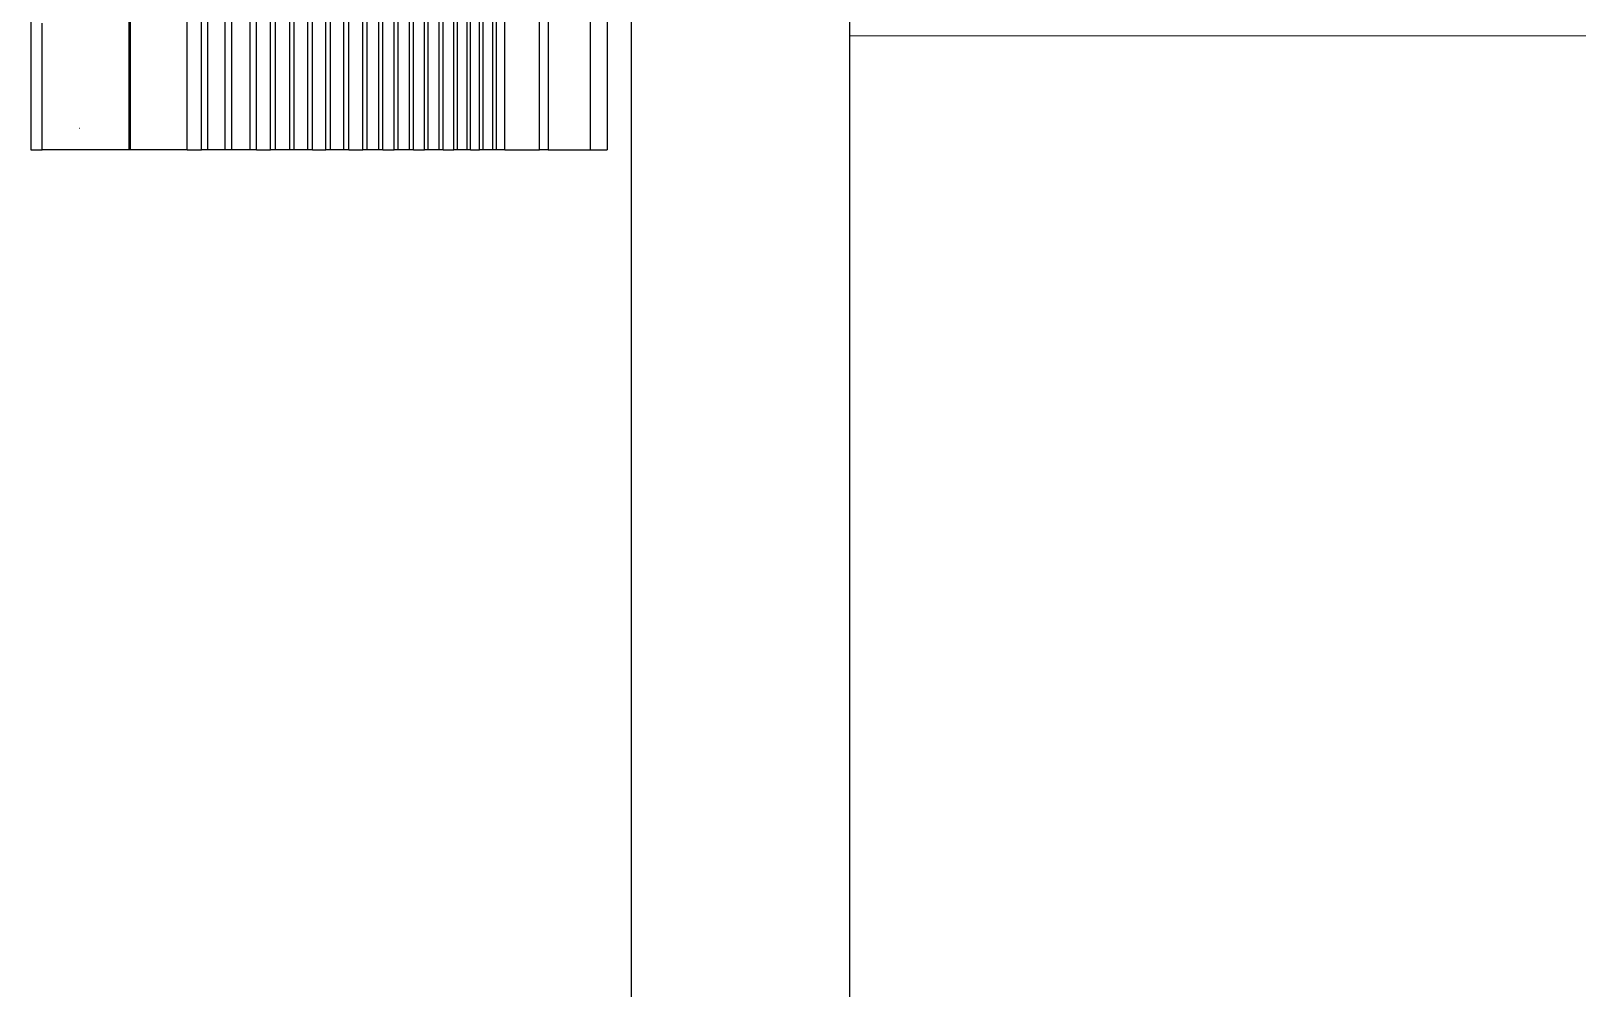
# Model space of a CAD drawing. Header units: inches. Extents: x 16928 to 514628, y -1471 to 241387.
# Drawn here: x 306605 to 307384, y 48376 to 48858 of the extents above; entities that cross this region are included whole.
import ezdxf

# ---------------------------------------------------------------- set-up
doc = ezdxf.new("R2010")
doc.units = ezdxf.units.IN
doc.header["$MEASUREMENT"] = 0
doc.layers.add('1', color=8, linetype='Continuous', lineweight=9)
doc.layers.add('Edges', color=7, linetype='Continuous')
doc.layers.add('partition', color=8, linetype='Continuous')

# ---------------------------------------------------------------- blocks, each defined once
blk = doc.blocks.new('air con')
at = {"layer": 'Edges'}
for p, q in [((71.402, 41.898), (152.402, 41.898)), ((152.402, 41.095), (152.402, 41.898)), ((71.402, 41.095), (152.402, 41.095)), ((152.402, 39.122), (152.402, 41.095)), ((71.402, 39.122), (152.402, 39.122)), ((152.402, 39.122), (152.402, 38.724)), ((152.402, 38.724), (71.402, 38.724)), ((152.402, 37.092), (152.402, 38.724)), ((152.402, 37.092), (71.402, 37.092)), ((152.402, 37.092), (152.402, 36.701)), ((152.402, 36.701), (71.402, 36.701)), ((152.402, 36.542), (71.402, 36.542)), ((152.402, 36.701), (152.402, 36.542)), ((152.402, 36.542), (152.402, 36.078)), ((152.402, 36.078), (71.402, 36.078)), ((152.402, 35.914), (71.402, 35.914)), ((152.402, 35.493), (71.402, 35.493)), ((152.402, 36.078), (152.402, 35.914)), ((152.402, 35.493), (152.402, 35.914)), ((152.402, 35.493), (152.402, 35.34)), ((152.402, 35.34), (71.402, 35.34)), ((152.402, 34.877), (71.402, 34.877)), ((152.402, 35.34), (152.402, 34.877)), ((152.402, 34.877), (152.402, 34.709)), ((152.402, 34.709), (71.402, 34.709)), ((152.402, 34.207), (71.402, 34.207)), ((152.402, 34.207), (152.402, 34.709)), ((152.402, 34.207), (152.402, 34.022)), ((152.402, 34.022), (71.402, 34.022)), ((152.402, 33.51), (71.402, 33.51)), ((152.402, 33.335), (71.402, 33.335)), ((152.402, 34.022), (152.402, 33.51)), ((152.402, 33.51), (152.402, 33.335)), ((152.402, 32.826), (152.402, 33.335)), ((152.402, 32.826), (71.402, 32.826)), ((152.402, 32.625), (71.402, 32.625)), ((152.402, 32.826), (152.402, 32.625)), ((152.402, 32.625), (152.402, 32.098)), ((152.402, 32.098), (71.402, 32.098)), ((152.402, 31.911), (71.402, 31.911)), ((152.402, 32.098), (152.402, 31.911)), ((152.402, 31.378), (152.402, 31.911)), ((152.402, 31.378), (71.402, 31.378)), ((152.402, 31.189), (71.402, 31.189)), ((152.402, 31.378), (152.402, 31.189)), ((152.402, 31.189), (152.402, 30.654)), ((152.402, 30.654), (71.402, 30.654)), ((152.402, 30.439), (71.402, 30.439)), ((152.402, 30.654), (152.402, 30.439)), ((152.402, 29.791), (152.402, 30.439)), ((152.402, 29.791), (71.402, 29.791)), ((152.402, 29.791), (152.402, 29.562)), ((152.402, 29.562), (71.402, 29.562)), ((152.402, 29.562), (152.402, 28.935)), ((152.402, 28.935), (71.402, 28.935)), ((152.402, 28.714), (71.402, 28.714)), ((152.402, 28.935), (152.402, 28.714)), ((152.402, 28.092), (152.402, 28.714)), ((152.402, 28.092), (71.402, 28.092)), ((152.402, 27.871), (71.402, 27.871)), ((152.402, 28.092), (152.402, 27.871)), ((152.402, 27.871), (152.402, 27.226)), ((152.402, 27.226), (71.402, 27.226)), ((152.402, 27.024), (71.402, 27.024)), ((152.402, 27.226), (152.402, 27.024)), ((152.402, 27.024), (152.402, 26.349)), ((152.402, 26.349), (71.402, 26.349)), ((152.402, 26.117), (71.402, 26.117)), ((152.402, 26.349), (152.402, 26.117)), ((152.402, 25.469), (152.402, 26.117)), ((152.402, 25.469), (71.402, 25.469)), ((152.402, 25.469), (152.402, 25.162)), ((152.402, 25.162), (71.402, 25.162)), ((152.402, 25.162), (152.402, 24.304)), ((152.402, 24.304), (71.402, 24.304)), ((152.402, 24.002), (71.402, 24.002)), ((152.402, 24.304), (152.402, 24.002)), ((152.402, 24.002), (152.402, 23.184)), ((152.402, 23.184), (71.402, 23.184)), ((152.402, 23.184), (152.402, 22.883)), ((152.402, 22.883), (71.402, 22.883)), ((152.402, 22.213), (152.402, 22.883)), ((152.402, 22.213), (71.402, 22.213)), ((152.402, 22.213), (152.402, 19.568)), ((152.402, 19.568), (71.402, 19.568)), ((152.402, 19.568), (152.402, 19.493)), ((152.402, 19.493), (71.402, 19.493)), ((152.402, 19.493), (152.402, 15.42)), ((151.402, 17.184), (151.402, 17.175)), ((152.402, 15.42), (146.468, 15.42)), ((152.402, 14.898), (152.402, 15.42)), ((71.402, 14.898), (152.402, 14.898))]:
    blk.add_line(p, q, dxfattribs=at)

msp = doc.modelspace()

# ---------------------------------------------------------------- linework, layer by layer
at = {"layer": '1'}
msp.add_lwpolyline([(309017.45, 46355.54), (309017.45, 48855.54), (307017.45, 48855.54), (307017.45, 46355.54)], close=True, dxfattribs=at)
at = {"layer": 'partition'}
for p, q in [((306907.45, 48345.54), (306907.45, 51655.54)), ((307017.45, 48345.54), (307017.45, 51655.54))]:
    msp.add_line(p, q, dxfattribs=at)

# ---------------------------------------------------------------- block references
at = {"xscale": 10.74849191040555, "yscale": 10.74849191040555, "zscale": 10.74849191040555, "rotation": 270}
msp.add_blockref('air con', (306445.01, 50436.09), dxfattribs=at)

doc.saveas('drawing.dxf')
